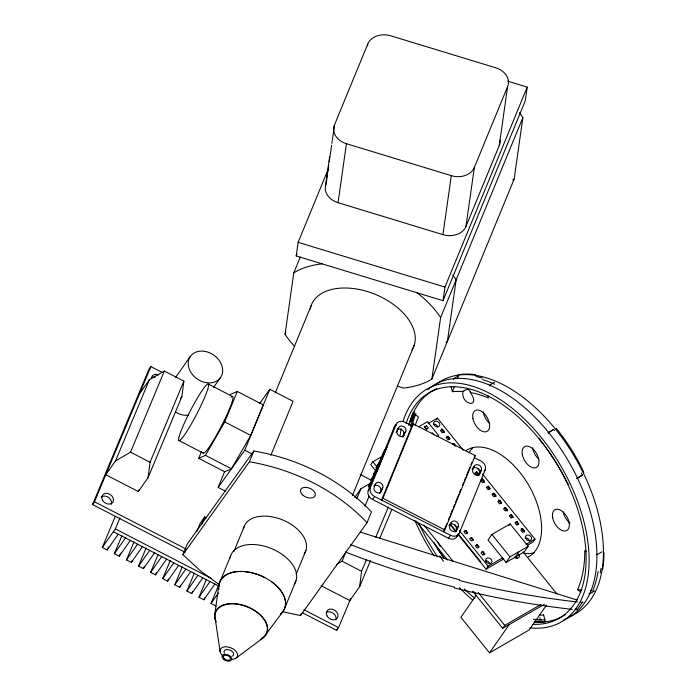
<?xml version="1.0" encoding="UTF-8"?>
<svg xmlns="http://www.w3.org/2000/svg" width="696" height="696" viewBox="0 0 696 696"><rect width="100%" height="100%" fill="white"/><g stroke="black" fill="none" stroke-linecap="round" stroke-linejoin="round"><path stroke-width="1.04" d="M149.37 379.738L115.545 460.865L105.783 474.75L138.33 491.524L148.091 477.639L150.04 462.248L183.866 381.121L164.334 371.055L149.37 379.738L139.6 393.631M148.091 477.639L181.908 396.511L183.866 381.121M321.143 585.762L349.853 600.57L359.623 586.676L361.572 571.285L366.583 559.262M214.855 614.272L218.831 585.127M293.877 345.651A92.046 56.185 22.4 0 1 285.055 334.358L293.799 272.806L300.272 257.076M507.575 81.119L527.22 87.113L525.289 100.72L443.021 300.681L296.2 255.945L298.132 242.33L328.312 168.98M325.397 186.415L329.591 156.922M326.25 182.952L327.425 174.653M327.694 172.808L328.216 169.128M328.347 168.206L328.738 165.439M329.26 161.75L331.618 145.16M331.879 143.315L332.279 140.557M332.41 139.635L334.506 124.889L367.784 43.97A18.409 14.407 8.1 0 1 390.813 35.818L495.691 67.773A18.409 14.407 8.1 0 1 507.619 86.582L499.241 145.568L465.955 226.478A18.409 14.407 8.1 0 1 442.926 234.639L338.047 202.684A18.409 14.407 8.1 0 1 326.12 183.874M338.047 202.684L346.434 143.698A18.409 14.407 8.1 0 1 334.506 124.889M367.523 45.814L367.784 43.97M442.926 234.639L451.312 175.653A18.409 14.407 8.1 0 0 474.333 167.501L507.619 86.582M397.564 386.236L403.489 388.046A92.046 56.185 22.4 0 0 431.877 379.103L440.629 317.55L522.887 117.589A92.046 56.185 22.4 0 0 519.425 112.709M443.021 300.681L444.962 287.074L527.22 87.113M465.955 226.478L474.333 167.501M431.877 379.103L514.135 179.133L522.887 117.589M600.979 568.423L600.239 572.912M413.38 424.995L413.676 423.342M487.844 395.502L488.488 398.016A138.739 80.101 60 0 0 470.296 392.492C481.719 408.387 460.848 405.629 462.901 391.552A140.192 80.936 60 0 0 452.4 391.683L454.34 386.698M457.446 378.728L458.612 375.736L453.54 378.668L453.792 379.633M370.046 487.531L368.419 486.695L369.532 483.972L374.265 477.308M375.161 475.029L373.526 474.193L377.606 467.303M377.71 468.773L376.084 467.947L377.197 465.224L381.338 459.386M474.341 457.655L480.91 461.013A7.36 5.829 35.4 0 1 485.199 469.791L459.256 533.214L457.168 536.155A7.36 5.829 35.4 0 1 448.424 538.26L372.508 499.458A7.36 5.829 35.4 0 1 368.219 490.68L394.162 427.257L396.25 424.316A7.36 5.829 35.4 0 1 404.994 422.202L411.997 425.787L413.302 423.951L475.203 455.593L444.805 529.908L443.5 531.744L446.788 523.714M368.219 490.68L370.307 487.739L396.25 424.316M375.579 484.016L374.126 487.557A4.054 3.202 35.4 0 0 376.484 492.385A4.054 3.202 35.4 0 0 381.295 491.219L382.739 487.678A4.054 3.202 35.4 0 0 380.381 482.85A4.054 3.202 35.4 0 0 375.579 484.016L374.013 486.217M396.137 432.677L398.625 427.666A4.054 3.202 35.4 0 1 403.436 426.509A4.054 3.202 35.4 0 1 405.794 431.337L402.775 437.079M379.659 493.055L382.739 487.678M402.706 436.705L405.794 431.337M411.997 425.787L381.599 500.102L382.904 498.266L413.302 423.951M448.433 519.695L449.668 516.684M450.486 514.675L452.539 509.655M453.366 507.645L454.592 504.635M455.419 502.625L458.699 494.586M459.525 492.577L460.761 489.566M462.396 485.547L463.632 482.537M464.45 480.527L465.685 477.517M466.511 475.507L469.791 467.477M471.027 464.458L471.845 462.457M451.156 522.661L449.712 526.193A4.054 3.202 35.4 0 0 452.069 531.022A4.054 3.202 35.4 0 0 456.88 529.865L458.325 526.324A4.054 3.202 35.4 0 0 455.967 521.495A4.054 3.202 35.4 0 0 451.156 522.661L449.077 525.593M474.211 466.311L472.758 469.852A4.054 3.202 35.4 0 0 475.116 474.672A4.054 3.202 35.4 0 0 479.927 473.515L481.38 469.974A4.054 3.202 35.4 0 0 479.013 465.145A4.054 3.202 35.4 0 0 474.211 466.311L472.123 469.252M455.062 532.135L458.325 526.324M478.108 475.786L481.38 469.974M457.168 536.155L457.977 534.171M230.533 394.397L237.284 391.457L263.271 404.907L250.734 435.383L231.446 468.808L224.695 471.749L198.699 458.299L201.536 451.417M198.699 458.299L205.451 455.349L224.747 421.933L237.284 391.457M296.2 255.945L297.027 253.936M219.379 584.64L201.109 571.46L182.9 554.677L187.337 543.889L253.866 450.982C298.045 458.62 340.44 479.161 371.473 511.873L367.036 522.661L300.507 615.568L283.046 611.81M225.582 491.237L218.144 487.391L224.721 471.401M285.055 334.358L285.699 332.784M218.144 487.391L244.748 450.225L269.822 389.273L293.077 401.314L270.875 455.271M275.233 392.979L311.069 305.857M182.9 554.677L249.429 461.77L253.866 450.982M219.571 582.778L230.672 555.808M233.865 551.554L244.035 526.828M296.131 574.243L305.901 550.51M284.873 607.782L295.965 580.812M300.507 615.568L301.316 613.602M352.376 495.543L414.172 345.338M185.171 552.311L92.559 504.574L148.927 369.367L150.875 366.592L162.394 372.525M92.559 504.574L94.508 501.79L150.875 366.592M115.545 460.865L130.517 452.183L164.334 371.055M118.268 534.223L107.201 549.962L102.321 547.447L115.266 516.397M102.321 547.447L115.336 528.925L119.929 517.911M107.201 549.962L108.454 546.96M138.33 491.524L139.165 489.523M130.343 540.453L119.286 556.191L114.396 553.677L121.913 535.65M119.286 556.191L120.539 553.19M142.428 546.673L131.361 562.42L126.481 559.897L133.997 541.871M131.361 562.42L132.196 560.41M154.503 552.902L143.437 568.641L138.556 566.126L146.073 548.1M143.437 568.641L144.272 566.64M166.588 559.132L155.521 574.87L150.641 572.356L158.157 554.329M155.521 574.87L156.356 572.869M178.663 565.352L167.597 581.099L162.716 578.585L170.233 560.55M167.597 581.099L168.432 579.098M196.916 531.187L200.161 523.401L204.711 516.919L206.616 517.894M190.748 571.581L179.681 587.328L174.8 584.805L182.317 566.779M201.466 524.706L204.711 516.919M179.681 587.328L180.516 585.319M202.823 577.81L191.757 593.549L186.876 591.034L194.393 573.008M191.757 593.549L192.592 591.548M214.899 584.04L203.841 599.778L198.96 597.264L206.468 579.237M203.841 599.778L204.676 597.777M215.917 606.007L211.036 603.484L218.553 585.458M356.717 498.788L360.893 488.775L370.255 483.355M336.429 564.473L342.049 561.22L345.808 552.206M365.009 506.131L369.185 496.118M302.864 612.976L336.629 630.385L337.464 628.384M375.77 537.234L388.298 507.184M336.629 630.385L338.587 627.609L350.688 598.56M359.623 586.676L370.472 560.637M379.659 538.6L391.77 509.559M382.113 456.411L372.839 461.77L370.759 464.745L375.518 470.644M436.427 419.671L437.462 418.183L463.388 450.329M491.898 534.441L488.009 540.018L506.07 562.42L524.297 551.902L528.186 546.325L510.125 523.923L491.898 534.441L509.959 556.852L506.07 562.42M509.011 525.515L510.125 523.923M458.098 534.502L486.069 569.18L488.14 566.213L502.46 557.94M476.282 595.158L460.848 617.282L489.514 652.848L529.195 629.941L546.482 605.155M515.188 557.165L519.077 551.589M482.485 474.011L535.007 539.156L532.927 542.132L527.307 545.377M472.741 591.235L502.66 628.34L504.73 625.365L540.931 604.467M489.514 652.848L509.272 624.521M175.696 377.302L190.469 356.282M180.69 398.251L181.908 396.511M213.646 387.333L220.423 377.702A18.409 14.52 35.1 0 0 205.32 351.445A18.409 14.52 35.1 0 0 190.591 371.829A18.409 14.52 35.1 0 0 220.423 377.702M114.396 553.677L125.463 537.93M126.481 559.897L137.547 544.159M138.556 566.126L149.623 550.388M150.641 572.356L161.707 556.617M162.716 578.585L173.782 562.838M174.8 584.805L185.858 569.067M186.876 591.034L197.942 575.296M198.96 597.264L210.018 581.517M211.036 603.484L218.413 592.992M354.795 497.457L360.893 488.775M582.778 601.814L577.567 609.217L575.766 608.652M398.625 427.666L397.059 429.876A4.054 3.202 35.4 0 1 401.827 429.728A4.054 3.202 35.4 0 1 403.706 434.269M376.084 467.947L379.042 463.78M373.526 474.193L377.084 469.191M375.64 472.723L372.082 477.726L370.968 480.44L373.935 476.273M368.419 486.695L372.56 480.858M372.508 499.458L374.596 496.518A7.36 5.829 35.4 0 1 370.307 487.739M379.729 493.421L381.295 491.219M474.333 456.82L475.203 455.593M478.883 474.985L479.927 473.515M484.155 471.253L485.199 469.791M448.424 538.26L450.512 535.328A7.36 5.829 35.4 0 0 459.256 533.214M455.837 531.326L456.88 529.865M259.547 403.628L269.822 389.273M265.428 634.935L283.133 611.384M539.8 438.323L539.165 438.811A138.521 79.979 60 0 1 568.101 484.338L568.293 484.181M548.065 432.755L553.625 429.449L554.495 430.519M576.653 478.543L582.335 475.124L581.325 473.019M236.135 658.085L263.219 637.832M548.204 432.964L553.625 429.449M576.984 478.578L582.335 475.124M409.118 424.952A138.521 79.979 60 0 1 413.241 412.841L414.825 411.962M494.604 382.313L489.671 385.158L489.914 386.132M418.461 426.892L427.501 421.672L438.793 435.67L436.984 436.714M428.092 423.594L437.462 418.183M452.6 444.326L453.992 443.526L455.793 445.762M526.054 544.324L535.007 539.156M486.069 569.18L503.878 558.905M509.959 556.852L528.186 546.325M601.997 551.824L596.933 554.755L596.185 554.155M502.66 628.34L544.333 604.285M542.254 621.954L545.333 621.606A138.521 79.979 60 0 1 534.632 621.737M586.371 551.702L584.77 550.423A138.521 79.979 60 0 1 577.619 589.643L581.839 589.964M590.33 590.66L594.575 591.008L589.634 593.853L588.894 593.262M537.895 619.736L536.32 619.44M476.012 376.51L482.337 377.954M249.429 461.77C293.608 469.408 336.003 489.949 367.036 522.661M459.699 579.725C422.69 570.311 386.28 558.523 350.706 544.637M454.497 587.128C417.478 577.715 381.077 565.935 345.494 552.041M346.434 143.698L451.312 175.653M298.132 242.33L444.962 287.074M360.65 532.222L577.349 600.109M382.904 498.266L444.805 529.908M374.596 496.518L450.512 535.328M360.189 474.481L371.777 480.457M130.517 452.183L150.04 462.248M342.049 561.22L361.572 571.285M94.508 501.79L186.163 549.04M303.856 609.705L338.587 627.609M115.336 528.925L211.071 578.28M113.387 531.709L218.501 585.893M208.33 384.018A31.851 3.584 -62.6 0 1 188.773 428.31A31.851 3.584 -62.6 0 1 183.77 424.456A31.851 3.584 -62.6 0 1 208.33 384.018L232.699 396.633M224.747 421.933L250.734 435.383M244.748 450.225L252.187 454.079M178.924 440.498L203.284 453.113M205.451 455.349L231.446 468.808M413.267 412.858L418.409 416.965A138.521 79.979 60 0 0 415.216 425.595M577.602 589.616L580.812 592.183M548.561 432.381L549.422 433.443M477.708 468.095L479.753 470.627M441.534 428.771L444.257 432.155M447.667 436.383L449.712 438.915M453.809 443.996L455.175 445.684M476.316 471.914L479.048 475.298M481.771 478.683L484.503 482.067M487.913 486.295L489.958 488.836M493.368 493.064L496.1 496.448M498.823 499.832L501.555 503.217M504.965 507.445L507.688 510.829M511.099 515.057L513.152 517.598M516.562 521.826L518.607 524.366M522.017 528.595L524.74 531.979M441.421 429.371L444.135 432.729M446.841 436.087L449.555 439.446M452.939 443.648L454.967 446.171M475.968 472.21L477.995 474.733M481.388 478.935L484.094 482.293M487.478 486.495L489.514 489.018M492.898 493.212L495.613 496.579M498.997 500.781L501.024 503.295M504.417 507.497L507.123 510.855M510.507 515.057L512.543 517.58M515.927 521.783L517.963 524.297M521.347 528.499L524.053 531.857M432.155 432.729L433.956 434.974M424.264 426.317L426.918 429.606M522.966 551.815L556.957 593.984M464.972 530.265L467.686 533.632M471.07 537.825L473.106 540.348M476.49 544.55L478.517 547.073M481.91 551.275L484.616 554.634M454.723 524.758L456.767 527.298M459.49 530.683L488.14 566.213M450.234 524.001L456.332 531.57M458.36 534.084L480.71 561.811M449.921 524.349L455.375 531.118M372.839 461.77L376.91 466.833M423.829 525.019L453.061 561.28M478.222 592.479L504.73 625.365M416.312 521.243L447.589 560.036M441.542 554.242L437.793 548.535M543.611 614.907L545.333 621.606M451.104 386.654L452.4 391.683M215.116 618.074L220.101 651.5M436.14 384.314A134.389 77.587 60 0 1 575.592 458.455A134.389 77.587 60 0 1 570.146 616.343M534.641 552.65A61.674 35.609 60 0 1 523.992 553.303M469.269 452.496A61.674 35.609 60 0 1 472.767 447.702M465.52 450.938A61.674 35.609 60 0 1 528.247 484.477A61.674 35.609 60 0 1 528.308 556.991M489.523 423.255A11.963 6.908 60 0 1 483.215 411.675M570.05 523.079A11.963 6.908 60 0 1 563.116 511.934M462.91 391.587A9.344 5.864 -61.5 0 1 464.032 390.691M444.318 558.392A138.521 79.979 60 0 1 435.026 544.228M540.653 618.178A134.293 75.42 56 0 1 539.53 617.978M543.62 614.933A138.521 79.979 60 0 1 539.417 615.203M598.116 571.312A134.293 78.196 59.8 0 1 593.21 589.643M427.727 389.63A134.389 77.587 60 0 1 568.023 460.395A134.389 77.587 60 0 1 563.63 620.101M604.006 552.876A134.267 81.954 56.7 0 1 602.588 569.554M556.156 428.231A134.311 83.477 60.9 0 1 583.77 472.166M411.536 421.524A134.293 76.873 60.2 0 1 413.815 413.311M565.283 614.672A130.178 75.159 60 0 1 533.989 621.902M475.159 593.07A130.178 75.159 60 0 1 473.68 591.757M444.057 558.262A130.178 75.159 60 0 1 433.695 542.21M408.874 425.265A130.178 75.159 60 0 1 436.87 388.533M410.657 426.605A129.795 68.913 65.7 0 1 414.442 414.294M482.606 379.616A134.25 78.448 61.7 0 1 494.734 384.262M458.264 374.796A134.293 79.37 64.1 0 1 475.603 374.692M470.096 391.683A6.638 4.298 -60.8 0 1 470.287 392.509M464.075 390.821A7.047 4.498 -62.2 0 1 470.261 391.526M538.913 459.273A11.963 6.908 60 0 1 532.605 447.702M402.967 421.828A134.389 77.587 60 0 1 557.827 460.943A134.389 77.587 60 0 1 530.056 627.879M472.715 600.109A134.389 77.587 60 0 1 459.343 587.607M434.104 556A134.389 77.587 60 0 1 414.894 520.451M400.096 435.244A134.389 77.587 60 0 1 401.2 428.814M406.133 423.446A130.178 75.159 60 0 1 554.512 460.239A130.178 75.159 60 0 1 533.136 624.338M474.916 598.429A130.178 75.159 60 0 1 464.293 588.903M437.445 556.609A130.178 75.159 60 0 1 418.931 523.496M403.175 436.505A130.178 75.159 60 0 1 403.889 432.346M440.394 546.525A129.874 64.284 59.7 0 1 437.854 542.393M443.483 561.324A129.813 69.435 59.5 0 1 439.724 555.965M541.384 619.936A129.908 69.852 54.1 0 1 533.519 619.222M544.872 619.84A130.178 75.159 60 0 1 536.625 619.518M411.945 426.613A130.178 75.159 60 0 1 415.921 413.467M215.812 620.875A27.614 16.852 22.4 0 1 247.828 607.147A27.614 16.852 22.4 0 1 260.6 639.415M222.859 655.902A9.205 5.62 22.4 0 1 223.494 647.062A9.205 5.62 22.4 0 1 236.588 652.152A9.205 5.62 22.4 0 1 231.611 659.303M224.382 653.205A5.063 3.088 22.4 0 1 226.531 649.629A5.063 3.088 22.4 0 1 232.821 652.169A5.063 3.088 22.4 0 1 231.968 656.267M293.799 272.806A92.046 56.185 22.4 0 1 322.196 263.862M417.035 292.764A92.046 56.185 22.4 0 1 440.629 317.55M445.962 342.197A92.046 56.185 22.4 0 0 447.415 341.336L456.158 279.792A92.046 56.185 22.4 0 0 452.704 274.911M514.135 179.133A92.046 56.185 22.4 0 1 512.691 179.994M500.05 140.227A18.409 14.407 8.1 0 1 499.241 145.568M518.833 554.277A3.315 2.61 34.9 0 1 518.45 557.853A3.315 2.61 34.9 0 1 514.379 557.192M515.936 556.382A3.315 2.61 34.9 0 1 517.311 558.618M433.364 424.212A3.315 2.61 34.9 0 1 437.688 426.961M525.123 538.017A3.315 2.61 34.9 0 1 529.499 541.062M485.443 560.924A3.315 2.61 34.9 0 1 489.827 563.969M394.162 427.257A7.36 5.829 35.4 0 1 396.45 424.821M374.187 485.982A4.054 3.202 35.4 0 1 378.946 486.191A4.054 3.202 35.4 0 1 380.66 490.619M404.341 434.87A4.054 3.202 35.4 0 1 399.539 436.035A4.054 3.202 35.4 0 1 397.172 431.207M472.245 468.991A4.054 3.202 35.4 0 1 477.091 468.173A4.054 3.202 35.4 0 1 479.292 472.915M449.198 525.332A4.054 3.202 35.4 0 1 454.044 524.523A4.054 3.202 35.4 0 1 456.237 529.264M188.546 415.181A18.409 14.52 35.1 0 1 175.592 412.11M326.215 612.593A6.255 4.933 35.1 0 1 333.193 613.28A6.255 4.933 35.1 0 1 335.933 619.666M101.268 497.144A6.255 4.933 35.1 0 1 108.619 497.51A6.255 4.933 35.1 0 1 111.238 504.348M151.406 378.772A6.255 4.933 35.1 0 1 158.671 374.9M151.267 377.867A6.255 4.933 35.1 0 1 155.051 377.189M230.167 557.8A34.974 21.35 22.4 0 1 271.544 548.605A34.974 21.35 22.4 0 1 294.182 584.292M218.875 586.919A34.974 21.35 22.4 0 1 261.809 576.166A34.974 21.35 22.4 0 1 280.27 614.203M271.718 581.847A35.113 21.428 22.4 0 1 280.749 613.976M218.866 589.582A35.113 21.428 22.4 0 1 264.863 577.628M216.108 621.893A27.614 16.852 22.4 0 1 245.645 606.016A27.614 16.852 22.4 0 1 261.626 638.345M310.277 309.015A55.228 33.712 22.4 0 1 374.848 294.182A55.228 33.712 22.4 0 1 411.928 349.984M231.15 397.268A31.851 3.584 -62.6 0 1 222.346 424.247A31.851 3.584 -62.6 0 1 203.067 452.739M243.565 528.716A33.138 20.227 22.4 0 1 282.767 520.008A33.138 20.227 22.4 0 1 304.204 553.807M577.654 609.931A803.08 635.213 35.3 0 1 575.531 609.705M572.338 609.365A803.08 635.213 35.3 0 1 454.445 587.963M582.865 602.527A803.08 635.213 35.3 0 1 580.734 602.301M577.541 601.953A803.08 635.213 35.3 0 1 459.647 580.551M383.679 451.634L373.456 476.638L376.849 471.862L387.072 446.858L383.679 451.634M426.509 425.735L424.421 426.935L426.23 429.171L428.31 427.97L426.509 425.735M442.517 429.301L440.438 430.502L442.238 432.738L444.326 431.537L442.517 429.301M448.25 436.409L446.171 437.61L447.98 439.855L450.06 438.654L448.25 436.409M476.925 471.975L474.846 473.176L476.647 475.42L478.735 474.22L476.925 471.975M482.659 479.092L480.579 480.292L482.389 482.528L484.468 481.327L482.659 479.092M488.401 486.2L486.313 487.4L488.122 489.645L490.202 488.444L488.401 486.2M494.134 493.316L492.046 494.517L493.855 496.753L495.935 495.552L494.134 493.316M499.867 500.424L497.779 501.633L499.589 503.869L501.677 502.669L499.867 500.424M465.928 530.448L463.84 531.648L465.65 533.893L467.729 532.684L465.928 530.448M505.6 507.541L503.521 508.741L505.322 510.986L507.41 509.777L505.6 507.541M471.662 537.556L469.574 538.765L471.383 541.001L473.463 539.8L471.662 537.556M511.334 514.649L509.255 515.858L511.055 518.094L513.143 516.893L511.334 514.649M477.395 544.672L475.307 545.873L477.117 548.117L479.196 546.917L477.395 544.672M517.067 521.765L514.988 522.966L516.797 525.21L518.877 524.01L517.067 521.765M483.128 551.789L481.049 552.989L482.85 555.225L484.938 554.025L483.128 551.789M522.809 528.882L520.721 530.082L522.531 532.318L524.61 531.118L522.809 528.882M472.949 418.6A11.963 6.908 60 0 0 487.035 431.389A11.963 6.908 60 0 0 483.485 412.919A11.963 6.908 60 0 0 472.949 418.6M552.659 517.763A11.963 6.908 60 0 0 566.753 530.561A11.963 6.908 60 0 0 563.203 512.091A11.963 6.908 60 0 0 552.659 517.763M522.339 454.627A11.963 6.908 60 0 0 536.425 467.416A11.963 6.908 60 0 0 532.875 448.946A11.963 6.908 60 0 0 522.339 454.627M223.355 659.103A5.063 3.088 22.4 0 0 231.507 659.834A5.063 3.088 22.4 0 0 225.826 654.336A5.063 3.088 22.4 0 0 223.355 659.103M224.321 658.738A3.68 2.245 22.4 0 0 230.254 659.269A3.68 2.245 22.4 0 0 226.113 655.267A3.68 2.245 22.4 0 0 224.321 658.738M433.982 424.734A3.315 2.61 34.9 0 0 439.35 426.082A3.315 2.61 34.9 0 0 436.914 421.28A3.315 2.61 34.9 0 0 433.982 424.734M525.741 538.539A3.315 2.61 34.9 0 0 531.1 539.887A3.315 2.61 34.9 0 0 528.673 535.085A3.315 2.61 34.9 0 0 525.741 538.539M486.06 561.446A3.315 2.61 34.9 0 0 491.428 562.794A3.315 2.61 34.9 0 0 488.992 557.992A3.315 2.61 34.9 0 0 486.06 561.446M327.155 616.108A6.255 4.933 35.1 0 0 337.29 618.1A6.255 4.933 35.1 0 0 332.157 609.174A6.255 4.933 35.1 0 0 327.155 616.108M102.608 500.363A6.255 4.933 35.1 0 0 112.743 502.355A6.255 4.933 35.1 0 0 107.61 493.429A6.255 4.933 35.1 0 0 102.608 500.363M302.429 494.76A7.821 4.776 22.4 0 0 315.027 495.891A7.821 4.776 22.4 0 0 306.231 487.4A7.821 4.776 22.4 0 0 302.429 494.76"/></g></svg>
